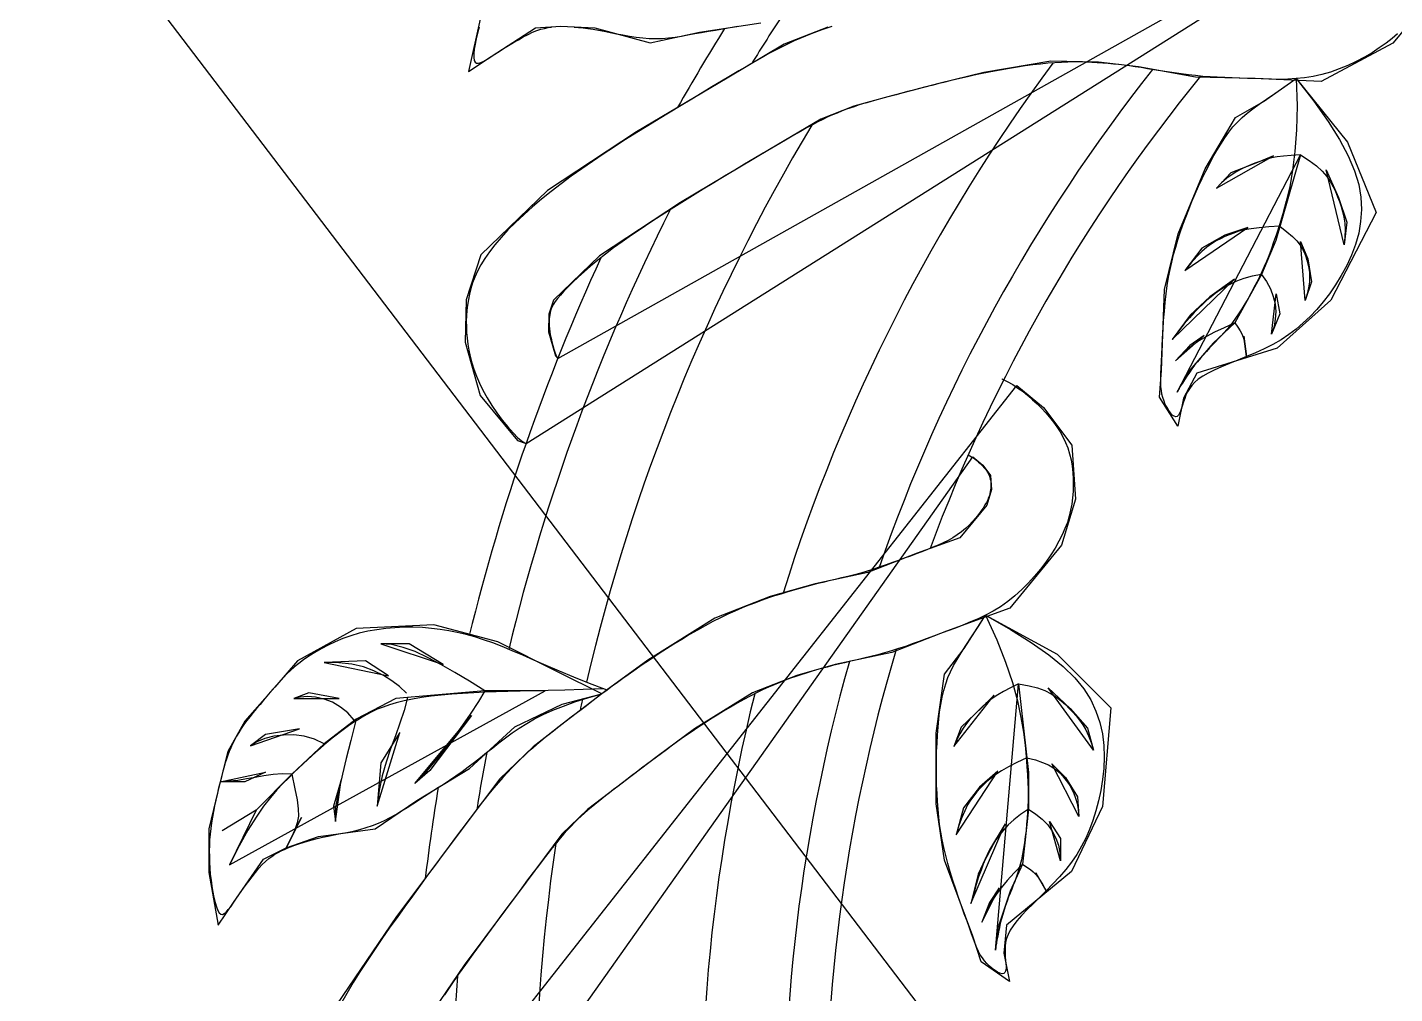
# Model space of a CAD drawing. Header units: metres. Extents: x -2293 to -1333, y 0 to 2180.
# Drawn here: x -1942.4 to -1870, y 1683.7 to 1734.9 of the extents above; entities that cross this region are included whole.
import ezdxf

# ---------------------------------------------------------------- set-up
doc = ezdxf.new("R2010")
doc.units = ezdxf.units.M
doc.layers.add('3', color=3, linetype='Continuous')

msp = doc.modelspace()

# ---------------------------------------------------------------- linework, layer by layer
at = {"layer": '3'}
msp.add_line((-2212.86, 2100), (-1412.86, 1050), dxfattribs=at)
for points in [[(-1869.89, 1734.51), (-1870.18, 1734.26), (-1870.5, 1734.01), (-1870.86, 1733.76), (-1871.24, 1733.51), (-1871.65, 1733.27), (-1872.08, 1733.05), (-1872.52, 1732.84), (-1872.98, 1732.65), (-1873.44, 1732.48), (-1873.9, 1732.35), (-1874.36, 1732.25), (-1874.81, 1732.18), (-1875.26, 1732.14), (-1875.7, 1732.11), (-1876.14, 1732.1), (-1876.57, 1732.11), (-1877, 1732.12), (-1877.42, 1732.14), (-1877.83, 1732.15), (-1878.24, 1732.16), (-1878.64, 1732.18), (-1879.03, 1732.19), (-1879.43, 1732.21), (-1879.81, 1732.23), (-1880.2, 1732.26), (-1880.58, 1732.3), (-1880.96, 1732.34), (-1881.34, 1732.39), (-1881.71, 1732.44), (-1882.08, 1732.5), (-1882.44, 1732.55), (-1882.79, 1732.61), (-1883.13, 1732.66), (-1883.45, 1732.72), (-1883.77, 1732.76), (-1884.07, 1732.81), (-1884.36, 1732.85), (-1884.64, 1732.88), (-1884.93, 1732.91), (-1885.21, 1732.94), (-1885.49, 1732.96), (-1885.78, 1732.98), (-1886.07, 1733), (-1886.37, 1733.01), (-1886.68, 1733.02), (-1887, 1733.02), (-1887.33, 1733.01), (-1887.67, 1733), (-1888.03, 1732.98), (-1888.4, 1732.95), (-1888.79, 1732.91), (-1889.19, 1732.86), (-1889.6, 1732.81), (-1890.01, 1732.75), (-1890.42, 1732.68), (-1890.82, 1732.61), (-1891.21, 1732.54), (-1891.59, 1732.47), (-1891.96, 1732.39), (-1892.3, 1732.32), (-1892.64, 1732.24), (-1892.96, 1732.17), (-1893.28, 1732.09), (-1893.59, 1732.02), (-1893.91, 1731.94), (-1894.22, 1731.86), (-1894.54, 1731.78), (-1894.86, 1731.7), (-1895.18, 1731.61), (-1895.5, 1731.53), (-1895.82, 1731.45), (-1896.12, 1731.37), (-1896.42, 1731.29), (-1896.71, 1731.21), (-1896.98, 1731.14), (-1897.25, 1731.07), (-1897.5, 1731), (-1897.74, 1730.93), (-1897.97, 1730.86), (-1898.2, 1730.8), (-1898.43, 1730.73), (-1898.65, 1730.65), (-1898.87, 1730.58), (-1899.1, 1730.5), (-1899.32, 1730.41), (-1899.55, 1730.32), (-1899.79, 1730.22), (-1900.04, 1730.11), (-1900.3, 1729.98), (-1900.57, 1729.85), (-1900.85, 1729.7), (-1901.16, 1729.53), (-1901.48, 1729.35), (-1901.83, 1729.15), (-1902.19, 1728.94), (-1902.58, 1728.71), (-1903, 1728.46), (-1903.45, 1728.19), (-1903.93, 1727.91), (-1904.44, 1727.61), (-1904.96, 1727.29), (-1905.51, 1726.97), (-1906.06, 1726.63), (-1906.63, 1726.29), (-1907.19, 1725.94), (-1907.76, 1725.59), (-1908.32, 1725.24), (-1908.86, 1724.89), (-1909.4, 1724.54), (-1909.92, 1724.19), (-1910.43, 1723.85), (-1910.91, 1723.51), (-1911.37, 1723.18), (-1911.8, 1722.85), (-1912.21, 1722.53), (-1912.59, 1722.22), (-1912.93, 1721.92), (-1913.25, 1721.63), (-1913.53, 1721.37), (-1913.78, 1721.12), (-1914, 1720.89), (-1914.19, 1720.68), (-1914.34, 1720.5), (-1914.46, 1720.34), (-1914.55, 1720.2), (-1914.62, 1720.08), (-1914.67, 1719.96), (-1914.71, 1719.85), (-1914.73, 1719.75), (-1914.75, 1719.65), (-1914.77, 1719.54), (-1914.78, 1719.43), (-1914.78, 1719.31), (-1914.78, 1719.19), (-1914.78, 1719.06), (-1914.77, 1718.91), (-1914.74, 1718.75), (-1914.72, 1718.58), (-1914.68, 1718.4), (-1914.64, 1718.21), (-1914.59, 1718.02), (-1914.53, 1717.83), (-1914.48, 1717.66), (-1914.43, 1717.52), (-1914.38, 1717.4), (-1914.33, 1717.33), (-1869.08, 1742.73)], [(-1899.82, 1734.9), (-1900.09, 1734.81), (-1900.36, 1734.72), (-1900.64, 1734.62), (-1900.92, 1734.51), (-1901.21, 1734.39), (-1901.51, 1734.27), (-1901.82, 1734.13), (-1902.14, 1733.98), (-1902.46, 1733.82), (-1902.8, 1733.65), (-1903.15, 1733.46), (-1903.52, 1733.25), (-1903.91, 1733.03), (-1904.31, 1732.8), (-1904.74, 1732.55), (-1905.19, 1732.28), (-1905.66, 1732), (-1906.17, 1731.7), (-1906.69, 1731.39), (-1907.24, 1731.06), (-1907.8, 1730.72), (-1908.38, 1730.37), (-1908.96, 1730.01), (-1909.56, 1729.65), (-1910.15, 1729.28), (-1910.74, 1728.91), (-1911.33, 1728.53), (-1911.92, 1728.15), (-1912.49, 1727.76), (-1913.06, 1727.37), (-1913.61, 1726.97), (-1914.15, 1726.57), (-1914.68, 1726.17), (-1915.18, 1725.76), (-1915.67, 1725.35), (-1916.13, 1724.94), (-1916.56, 1724.53), (-1916.96, 1724.13), (-1917.32, 1723.73), (-1917.65, 1723.35), (-1917.94, 1722.98), (-1918.19, 1722.62), (-1918.4, 1722.28), (-1918.57, 1721.96), (-1918.71, 1721.64), (-1918.83, 1721.33), (-1918.92, 1721.03), (-1918.99, 1720.74), (-1919.05, 1720.45), (-1919.1, 1720.16), (-1919.13, 1719.88), (-1919.16, 1719.59), (-1919.17, 1719.3), (-1919.16, 1719.01), (-1919.15, 1718.71), (-1919.12, 1718.4), (-1919.08, 1718.09), (-1919.03, 1717.77), (-1918.96, 1717.44), (-1918.87, 1717.11), (-1918.76, 1716.76), (-1918.63, 1716.4), (-1918.47, 1716.03), (-1918.29, 1715.65), (-1918.07, 1715.25), (-1917.82, 1714.85), (-1917.55, 1714.45), (-1917.26, 1714.06), (-1916.97, 1713.71), (-1916.69, 1713.39), (-1916.43, 1713.13), (-1916.2, 1712.94), (-1916, 1712.83), (-1872.68, 1740.13)], [(-1868.51, 1735.98), (-1870.14, 1734.02), (-1873.94, 1731.98), (-1877.5, 1732.15), (-1880.59, 1732.22), (-1883.6, 1732.77), (-1885.71, 1733.01), (-1888.23, 1733.06), (-1891.79, 1732.46), (-1894.17, 1731.88), (-1896.86, 1731.18), (-1898.66, 1730.68), (-1900.41, 1730), (-1903.12, 1728.39), (-1907.83, 1725.59), (-1912.11, 1722.77), (-1914.55, 1720.41), (-1914.79, 1719.68), (-1914.81, 1718.75), (-1914.45, 1717.47), (-1914.33, 1717.33)], [(-1900.04, 1734.87), (-1902.34, 1733.97), (-1905.37, 1732.17), (-1910.16, 1729.32), (-1914.87, 1726.22), (-1918.4, 1722.81), (-1919.17, 1720.43), (-1919.23, 1718.19), (-1918.43, 1715.38), (-1916.46, 1713), (-1916, 1712.83)], [(-1918.44, 1735.28), (-1919.05, 1732.51), (-1917.85, 1733.31), (-1915.5, 1734.82), (-1914.16, 1734.92), (-1912.36, 1734.82), (-1909.43, 1734.04), (-1906.83, 1734.59), (-1903.59, 1735.09)], [(-1918.49, 1734.87), (-1918.57, 1734.55), (-1918.64, 1734.25), (-1918.7, 1733.96), (-1918.75, 1733.69), (-1918.77, 1733.45), (-1918.77, 1733.25), (-1918.75, 1733.1), (-1918.7, 1733.01), (-1918.62, 1732.96), (-1918.52, 1732.96), (-1918.39, 1733), (-1918.24, 1733.07), (-1918.07, 1733.17), (-1917.87, 1733.29), (-1917.66, 1733.43), (-1917.43, 1733.58), (-1917.19, 1733.73), (-1916.93, 1733.89), (-1916.67, 1734.05), (-1916.41, 1734.2), (-1916.15, 1734.35), (-1915.9, 1734.47), (-1915.67, 1734.59), (-1915.44, 1734.68), (-1915.23, 1734.75), (-1915.03, 1734.8), (-1914.84, 1734.84), (-1914.65, 1734.86)], [(-1913.45, 1734.87), (-1913.23, 1734.85), (-1912.98, 1734.83), (-1912.73, 1734.8), (-1912.46, 1734.76), (-1912.17, 1734.71), (-1911.87, 1734.65), (-1911.55, 1734.58), (-1911.22, 1734.51), (-1910.88, 1734.45), (-1910.53, 1734.38), (-1910.18, 1734.33), (-1909.83, 1734.29), (-1909.49, 1734.26), (-1909.14, 1734.26), (-1908.8, 1734.27), (-1908.46, 1734.3), (-1908.12, 1734.34), (-1907.78, 1734.39), (-1907.44, 1734.45), (-1907.08, 1734.52), (-1906.72, 1734.58), (-1906.35, 1734.65), (-1905.98, 1734.71), (-1905.59, 1734.78), (-1905.2, 1734.85), (-1904.81, 1734.92)], [(-1875.26, 1732.14), (-1875.26, 1732.14), (-1874.33, 1730.94), (-1873.57, 1729.87), (-1872.97, 1728.91), (-1872.51, 1728.05), (-1872.17, 1727.26), (-1871.95, 1726.54), (-1871.83, 1725.86), (-1871.8, 1725.21), (-1871.85, 1724.58), (-1871.95, 1723.97), (-1872.12, 1723.37), (-1872.33, 1722.8), (-1872.58, 1722.25), (-1872.87, 1721.73), (-1873.18, 1721.23), (-1873.5, 1720.76), (-1873.83, 1720.33), (-1874.17, 1719.93), (-1874.52, 1719.55), (-1874.88, 1719.21), (-1875.26, 1718.89), (-1875.65, 1718.6), (-1876.06, 1718.32), (-1876.5, 1718.07), (-1876.95, 1717.84), (-1877.41, 1717.63), (-1877.88, 1717.43), (-1878.34, 1717.24), (-1878.79, 1717.06), (-1879.2, 1716.89), (-1879.59, 1716.72), (-1879.92, 1716.56), (-1880.2, 1716.4), (-1880.44, 1716.23), (-1880.63, 1716.06), (-1880.78, 1715.9), (-1880.91, 1715.73), (-1881.01, 1715.56), (-1881.09, 1715.39), (-1881.15, 1715.21), (-1881.21, 1715.04), (-1881.27, 1714.86), (-1881.32, 1714.7), (-1881.37, 1714.55), (-1881.43, 1714.43), (-1881.49, 1714.33), (-1881.56, 1714.27), (-1881.63, 1714.25), (-1881.71, 1714.28), (-1881.81, 1714.34), (-1881.9, 1714.45), (-1882, 1714.58), (-1882.09, 1714.73), (-1882.18, 1714.9), (-1882.25, 1715.08), (-1882.31, 1715.26), (-1882.36, 1715.45), (-1882.39, 1715.64), (-1882.41, 1715.83), (-1882.42, 1716.05), (-1882.42, 1716.28), (-1882.41, 1716.54), (-1882.4, 1716.84), (-1882.38, 1717.18), (-1882.37, 1717.55), (-1882.35, 1717.97), (-1882.33, 1718.41), (-1882.3, 1718.87), (-1882.27, 1719.35), (-1882.23, 1719.83), (-1882.19, 1720.3), (-1882.14, 1720.76), (-1882.08, 1721.2), (-1882.01, 1721.63), (-1881.93, 1722.04), (-1881.84, 1722.43), (-1881.74, 1722.83), (-1881.63, 1723.22), (-1881.51, 1723.61), (-1881.39, 1724), (-1881.25, 1724.4), (-1881.1, 1724.81), (-1880.94, 1725.22), (-1880.77, 1725.64), (-1880.6, 1726.05), (-1880.42, 1726.45), (-1880.23, 1726.85), (-1880.04, 1727.24), (-1879.85, 1727.62), (-1879.66, 1727.99), (-1879.46, 1728.34), (-1879.25, 1728.68), (-1879.04, 1729), (-1878.82, 1729.3), (-1878.6, 1729.58), (-1878.36, 1729.84), (-1878.12, 1730.08), (-1877.85, 1730.31), (-1877.55, 1730.54), (-1877.22, 1730.79), (-1876.83, 1731.05), (-1876.38, 1731.36), (-1875.86, 1731.72), (-1875.26, 1732.14), (-1872.55, 1728.77), (-1871.02, 1725.06), (-1873.43, 1720.41), (-1876.26, 1717.87), (-1880.51, 1716.56), (-1881.22, 1715.24), (-1881.52, 1713.75), (-1882.49, 1715.28), (-1882.39, 1716.7), (-1882.23, 1720.99), (-1881.5, 1723.92), (-1880.07, 1727.36), (-1878.46, 1730.09), (-1876.98, 1730.93), (-1875.26, 1732.14)], [(-1875.26, 1732.14), (-1875.26, 1732.14), (-1875.21, 1730.7), (-1875.24, 1729.43), (-1875.32, 1728.29), (-1875.45, 1727.29), (-1875.6, 1726.42), (-1875.78, 1725.65), (-1875.96, 1724.99), (-1876.14, 1724.41), (-1876.3, 1723.91), (-1876.45, 1723.48), (-1876.58, 1723.1), (-1876.7, 1722.77), (-1876.82, 1722.47), (-1876.95, 1722.19), (-1877.07, 1721.92), (-1877.2, 1721.65), (-1877.34, 1721.37), (-1877.49, 1721.09), (-1877.64, 1720.8), (-1877.8, 1720.51), (-1877.97, 1720.23), (-1878.13, 1719.95), (-1878.3, 1719.7), (-1878.46, 1719.46), (-1878.62, 1719.24), (-1878.77, 1719.04), (-1878.93, 1718.86), (-1879.08, 1718.69), (-1879.23, 1718.53), (-1879.38, 1718.37), (-1879.53, 1718.22), (-1879.68, 1718.06), (-1879.84, 1717.89), (-1880, 1717.71), (-1880.16, 1717.53), (-1880.32, 1717.35), (-1880.47, 1717.16), (-1880.63, 1716.97), (-1880.77, 1716.78), (-1880.91, 1716.59), (-1881.05, 1716.39), (-1881.17, 1716.21), (-1881.28, 1716.03), (-1881.38, 1715.88), (-1881.45, 1715.75), (-1881.51, 1715.64), (-1881.55, 1715.58), (-1881.56, 1715.55), (-1875.03, 1728.1), (-1876.34, 1723.58), (-1877.09, 1721.78), (-1878.51, 1719.21), (-1879.65, 1718.14), (-1881, 1716.58), (-1881.56, 1715.55), (-1881.56, 1715.55)], [(-1875.03, 1728.1), (-1875.03, 1728.1), (-1875.52, 1728.07), (-1875.93, 1728.04), (-1876.27, 1728), (-1876.56, 1727.94), (-1876.81, 1727.88), (-1877.03, 1727.81), (-1877.24, 1727.74), (-1877.45, 1727.66), (-1877.66, 1727.57), (-1877.9, 1727.47), (-1878.14, 1727.36), (-1878.39, 1727.23), (-1878.65, 1727.06), (-1878.92, 1726.87), (-1879.2, 1726.63), (-1879.48, 1726.35), (-1876.46, 1728.05), (-1877.3, 1727.7), (-1878.72, 1727.16), (-1879.48, 1726.35)], [(-1875.03, 1728.1), (-1875.03, 1728.1), (-1874.57, 1727.81), (-1874.19, 1727.52), (-1873.88, 1727.24), (-1873.64, 1726.96), (-1873.45, 1726.69), (-1873.3, 1726.42), (-1873.17, 1726.16), (-1873.07, 1725.89), (-1872.97, 1725.63), (-1872.88, 1725.37), (-1872.8, 1725.1), (-1872.73, 1724.81), (-1872.69, 1724.5), (-1872.67, 1724.15), (-1872.68, 1723.77), (-1872.72, 1723.34), (-1873.67, 1727.32), (-1873.01, 1725.85), (-1872.57, 1724.55), (-1872.72, 1723.34)], [(-1876.13, 1724.33), (-1876.13, 1724.33), (-1876.71, 1724.3), (-1877.21, 1724.25), (-1877.63, 1724.2), (-1877.99, 1724.13), (-1878.29, 1724.06), (-1878.56, 1723.97), (-1878.8, 1723.88), (-1879.03, 1723.78), (-1879.26, 1723.67), (-1879.49, 1723.55), (-1879.73, 1723.4), (-1879.98, 1723.22), (-1880.24, 1723), (-1880.52, 1722.72), (-1880.82, 1722.39), (-1881.15, 1721.99), (-1877.82, 1724.26), (-1879.04, 1723.85), (-1880.24, 1723.16), (-1881.15, 1721.99)], [(-1876.13, 1724.33), (-1876.13, 1724.33), (-1875.75, 1724.04), (-1875.46, 1723.79), (-1875.23, 1723.55), (-1875.05, 1723.33), (-1874.92, 1723.12), (-1874.82, 1722.92), (-1874.75, 1722.72), (-1874.69, 1722.53), (-1874.64, 1722.32), (-1874.59, 1722.11), (-1874.56, 1721.88), (-1874.55, 1721.63), (-1874.56, 1721.37), (-1874.6, 1721.07), (-1874.67, 1720.76), (-1874.78, 1720.4), (-1875.03, 1723.53), (-1874.64, 1722.6), (-1874.44, 1721.39), (-1874.78, 1720.4)], [(-1877.09, 1721.78), (-1877.09, 1721.78), (-1877.59, 1721.68), (-1878.03, 1721.56), (-1878.41, 1721.42), (-1878.74, 1721.27), (-1879.04, 1721.11), (-1879.3, 1720.94), (-1879.54, 1720.77), (-1879.76, 1720.59), (-1879.98, 1720.41), (-1880.19, 1720.21), (-1880.42, 1720), (-1880.65, 1719.76), (-1880.9, 1719.49), (-1881.18, 1719.16), (-1881.48, 1718.78), (-1881.82, 1718.33), (-1878.52, 1721.53), (-1879.83, 1720.6), (-1880.86, 1719.62), (-1881.82, 1718.33)], [(-1877.09, 1721.78), (-1877.09, 1721.78), (-1876.83, 1721.4), (-1876.62, 1721.01), (-1876.47, 1720.62), (-1876.37, 1720.22), (-1876.34, 1719.82), (-1876.36, 1719.42), (-1876.43, 1719.02), (-1876.57, 1718.62), (-1876.32, 1720.76), (-1876.13, 1719.7), (-1876.57, 1718.62)], [(-1878.51, 1719.21), (-1878.51, 1719.21), (-1879.07, 1718.96), (-1879.57, 1718.73), (-1880.01, 1718.49), (-1880.4, 1718.26), (-1880.75, 1718.02), (-1881.07, 1717.77), (-1881.36, 1717.5), (-1881.65, 1717.21), (-1880.12, 1718.54), (-1880.89, 1718.02), (-1881.65, 1717.21)], [(-1878.51, 1719.21), (-1878.51, 1719.21), (-1878.34, 1718.98), (-1878.22, 1718.79), (-1878.13, 1718.63), (-1878.06, 1718.46), (-1878.01, 1718.29), (-1877.97, 1718.07), (-1877.93, 1717.79), (-1877.88, 1717.43), (-1878.02, 1718.51), (-1877.88, 1717.43)], [(-1890.83, 1716.25), (-1890.83, 1716.25), (-1890.54, 1716.11), (-1890.25, 1715.95), (-1889.98, 1715.77), (-1889.71, 1715.58), (-1889.45, 1715.37), (-1889.2, 1715.15), (-1888.96, 1714.93), (-1888.73, 1714.7), (-1888.51, 1714.46), (-1888.3, 1714.22), (-1888.1, 1713.97), (-1887.92, 1713.72), (-1887.75, 1713.45), (-1887.6, 1713.18), (-1887.46, 1712.89), (-1887.34, 1712.6), (-1887.25, 1712.29), (-1887.17, 1711.97), (-1887.11, 1711.64), (-1887.07, 1711.3), (-1887.05, 1710.97), (-1887.05, 1710.63), (-1887.06, 1710.29), (-1887.09, 1709.96), (-1887.13, 1709.63), (-1887.19, 1709.31), (-1887.27, 1708.98), (-1887.36, 1708.66), (-1887.49, 1708.33), (-1887.63, 1708), (-1887.81, 1707.66), (-1888.01, 1707.3), (-1888.24, 1706.94), (-1888.5, 1706.56), (-1888.79, 1706.18), (-1889.1, 1705.81), (-1889.43, 1705.45), (-1889.78, 1705.1), (-1890.14, 1704.77), (-1890.52, 1704.47), (-1890.9, 1704.2), (-1891.29, 1703.97), (-1891.69, 1703.75), (-1892.09, 1703.56), (-1892.49, 1703.39), (-1892.89, 1703.22), (-1893.29, 1703.07), (-1893.69, 1702.93), (-1894.07, 1702.78), (-1894.45, 1702.64), (-1894.83, 1702.5), (-1895.2, 1702.36), (-1895.57, 1702.23), (-1895.93, 1702.1), (-1896.3, 1701.98), (-1896.67, 1701.87), (-1897.03, 1701.76), (-1897.4, 1701.66), (-1897.77, 1701.56), (-1898.13, 1701.48), (-1898.48, 1701.39), (-1898.83, 1701.31), (-1899.16, 1701.23), (-1899.48, 1701.15), (-1899.79, 1701.08), (-1900.08, 1701), (-1900.37, 1700.93), (-1900.64, 1700.85), (-1900.92, 1700.77), (-1901.19, 1700.68), (-1901.46, 1700.6), (-1901.73, 1700.51), (-1902.01, 1700.41), (-1902.29, 1700.31), (-1902.58, 1700.19), (-1902.87, 1700.07), (-1903.18, 1699.94), (-1903.49, 1699.8), (-1903.81, 1699.64), (-1904.15, 1699.47), (-1904.49, 1699.29), (-1904.84, 1699.09), (-1905.19, 1698.89), (-1905.55, 1698.67), (-1905.9, 1698.46), (-1906.25, 1698.24), (-1906.58, 1698.02), (-1906.91, 1697.81), (-1907.21, 1697.6), (-1907.51, 1697.4), (-1907.79, 1697.2), (-1908.06, 1697.01), (-1908.32, 1696.82), (-1908.58, 1696.63), (-1908.84, 1696.44), (-1909.1, 1696.24), (-1909.37, 1696.05), (-1909.63, 1695.85), (-1909.9, 1695.65), (-1910.16, 1695.45), (-1910.42, 1695.25), (-1910.67, 1695.06), (-1910.92, 1694.87), (-1911.15, 1694.69), (-1911.38, 1694.52), (-1911.59, 1694.35), (-1911.8, 1694.19), (-1912, 1694.04), (-1912.19, 1693.88), (-1912.37, 1693.73), (-1912.55, 1693.58), (-1912.73, 1693.43), (-1912.91, 1693.28), (-1913.08, 1693.12), (-1913.26, 1692.95), (-1913.44, 1692.78), (-1913.62, 1692.59), (-1913.81, 1692.4), (-1914, 1692.18), (-1914.2, 1691.95), (-1914.4, 1691.7), (-1914.62, 1691.44), (-1914.85, 1691.14), (-1915.09, 1690.83), (-1915.35, 1690.49), (-1915.62, 1690.13), (-1915.92, 1689.74), (-1916.23, 1689.32), (-1916.56, 1688.87), (-1916.91, 1688.4), (-1917.28, 1687.91), (-1917.66, 1687.4), (-1918.04, 1686.88), (-1918.43, 1686.34), (-1918.82, 1685.81), (-1919.21, 1685.27), (-1919.59, 1684.73), (-1919.96, 1684.19), (-1920.32, 1683.67)], [(-1922.12, 1675.12), (-1890.04, 1715.9), (-1888.63, 1714.74), (-1887.13, 1712.74), (-1886.93, 1709.89), (-1887.68, 1707.45), (-1890.41, 1704.12), (-1893.76, 1702.91), (-1896.65, 1701.78), (-1899.64, 1701.14), (-1901.68, 1700.56), (-1904.03, 1699.64), (-1907.09, 1697.73), (-1909.06, 1696.28), (-1911.28, 1694.6), (-1912.75, 1693.46), (-1914.11, 1692.16), (-1916, 1689.63), (-1919.27, 1685.24), (-1922.15, 1681)], [(-1921.95, 1670.33), (-1892.37, 1712.12), (-1891.83, 1711.68), (-1891.43, 1711.14), (-1891.37, 1710.4), (-1891.63, 1709.57), (-1893.05, 1707.85), (-1895.31, 1707.03), (-1897.92, 1706.01), (-1900.71, 1705.41), (-1903.09, 1704.74), (-1906.01, 1703.59), (-1909.56, 1701.37), (-1911.69, 1699.81), (-1913.95, 1698.09), (-1915.63, 1696.79), (-1917.41, 1695.08), (-1919.52, 1692.26), (-1922.86, 1687.8), (-1926.03, 1683.13)], [(-1892.61, 1712.23), (-1892.61, 1712.23), (-1892.52, 1712.18), (-1892.43, 1712.13), (-1892.33, 1712.07), (-1892.24, 1712), (-1892.15, 1711.93), (-1892.06, 1711.85), (-1891.98, 1711.78), (-1891.9, 1711.7), (-1891.83, 1711.63), (-1891.76, 1711.55), (-1891.7, 1711.48), (-1891.65, 1711.41), (-1891.6, 1711.33), (-1891.55, 1711.26), (-1891.52, 1711.18), (-1891.49, 1711.1), (-1891.46, 1711.02), (-1891.44, 1710.94), (-1891.42, 1710.85), (-1891.41, 1710.76), (-1891.41, 1710.67), (-1891.41, 1710.58), (-1891.42, 1710.48), (-1891.43, 1710.38), (-1891.44, 1710.29), (-1891.46, 1710.18), (-1891.49, 1710.08), (-1891.53, 1709.97), (-1891.58, 1709.85), (-1891.65, 1709.72), (-1891.73, 1709.58), (-1891.82, 1709.42), (-1891.94, 1709.26), (-1892.07, 1709.08), (-1892.21, 1708.9), (-1892.38, 1708.71), (-1892.56, 1708.52), (-1892.75, 1708.34), (-1892.96, 1708.16), (-1893.19, 1708), (-1893.42, 1707.85), (-1893.67, 1707.71), (-1893.93, 1707.58), (-1894.2, 1707.45), (-1894.48, 1707.34), (-1894.77, 1707.22), (-1895.06, 1707.11), (-1895.37, 1707), (-1895.67, 1706.88), (-1895.99, 1706.76), (-1896.3, 1706.65), (-1896.62, 1706.53), (-1896.95, 1706.41), (-1897.28, 1706.3), (-1897.61, 1706.19), (-1897.95, 1706.08), (-1898.29, 1705.98), (-1898.63, 1705.89), (-1898.97, 1705.8), (-1899.31, 1705.72), (-1899.65, 1705.64), (-1899.98, 1705.56), (-1900.31, 1705.48), (-1900.64, 1705.4), (-1900.96, 1705.32), (-1901.27, 1705.24), (-1901.59, 1705.15), (-1901.9, 1705.06), (-1902.21, 1704.97), (-1902.53, 1704.87), (-1902.85, 1704.77), (-1903.18, 1704.66), (-1903.51, 1704.54), (-1903.86, 1704.41), (-1904.21, 1704.28), (-1904.57, 1704.13), (-1904.95, 1703.97), (-1905.33, 1703.8), (-1905.72, 1703.61), (-1906.12, 1703.41), (-1906.53, 1703.19), (-1906.94, 1702.96), (-1907.36, 1702.72), (-1907.77, 1702.47), (-1908.18, 1702.22), (-1908.57, 1701.97), (-1908.96, 1701.72), (-1909.32, 1701.48), (-1909.67, 1701.25), (-1909.99, 1701.03), (-1910.3, 1700.81), (-1910.6, 1700.6), (-1910.88, 1700.4), (-1911.16, 1700.19), (-1911.44, 1699.99), (-1911.71, 1699.78), (-1911.99, 1699.58), (-1912.27, 1699.37), (-1912.54, 1699.16), (-1912.81, 1698.96), (-1913.08, 1698.75), (-1913.35, 1698.55), (-1913.61, 1698.35), (-1913.86, 1698.16), (-1914.1, 1697.98), (-1914.33, 1697.8), (-1914.56, 1697.62), (-1914.78, 1697.44), (-1915, 1697.27), (-1915.22, 1697.09), (-1915.43, 1696.91), (-1915.65, 1696.72), (-1915.87, 1696.53), (-1916.09, 1696.33), (-1916.31, 1696.12), (-1916.53, 1695.91), (-1916.76, 1695.68), (-1916.99, 1695.43), (-1917.23, 1695.17), (-1917.47, 1694.9), (-1917.71, 1694.61), (-1917.97, 1694.3), (-1918.23, 1693.97), (-1918.5, 1693.62), (-1918.78, 1693.24), (-1919.08, 1692.85), (-1919.4, 1692.43), (-1919.73, 1691.99), (-1920.08, 1691.52), (-1920.44, 1691.03), (-1920.82, 1690.52), (-1921.21, 1689.99), (-1921.61, 1689.45), (-1922.02, 1688.89), (-1922.42, 1688.33), (-1922.83, 1687.76), (-1923.24, 1687.19), (-1923.64, 1686.62), (-1924.03, 1686.04), (-1924.41, 1685.46), (-1924.79, 1684.88), (-1925.15, 1684.31), (-1925.49, 1683.73), (-1925.82, 1683.15)], [(-1891.69, 1703.75), (-1891.69, 1703.75), (-1890.38, 1703), (-1889.27, 1702.31), (-1888.34, 1701.65), (-1887.58, 1701.03), (-1886.97, 1700.43), (-1886.49, 1699.85), (-1886.12, 1699.27), (-1885.85, 1698.68), (-1885.65, 1698.08), (-1885.51, 1697.47), (-1885.43, 1696.86), (-1885.41, 1696.25), (-1885.43, 1695.64), (-1885.5, 1695.05), (-1885.59, 1694.47), (-1885.71, 1693.92), (-1885.85, 1693.39), (-1886.01, 1692.89), (-1886.19, 1692.41), (-1886.39, 1691.95), (-1886.62, 1691.52), (-1886.87, 1691.09), (-1887.15, 1690.68), (-1887.45, 1690.29), (-1887.78, 1689.9), (-1888.13, 1689.53), (-1888.48, 1689.16), (-1888.84, 1688.81), (-1889.18, 1688.48), (-1889.5, 1688.16), (-1889.79, 1687.86), (-1890.04, 1687.58), (-1890.23, 1687.32), (-1890.39, 1687.08), (-1890.5, 1686.85), (-1890.58, 1686.64), (-1890.63, 1686.43), (-1890.65, 1686.24), (-1890.66, 1686.05), (-1890.66, 1685.86), (-1890.65, 1685.68), (-1890.63, 1685.5), (-1890.62, 1685.32), (-1890.61, 1685.17), (-1890.61, 1685.03), (-1890.63, 1684.92), (-1890.67, 1684.84), (-1890.73, 1684.79), (-1890.82, 1684.78), (-1890.93, 1684.81), (-1891.06, 1684.87), (-1891.19, 1684.95), (-1891.34, 1685.06), (-1891.48, 1685.18), (-1891.62, 1685.32), (-1891.75, 1685.46), (-1891.86, 1685.62), (-1891.97, 1685.78), (-1892.06, 1685.95), (-1892.15, 1686.15), (-1892.24, 1686.37), (-1892.33, 1686.61), (-1892.43, 1686.89), (-1892.55, 1687.2), (-1892.67, 1687.56), (-1892.82, 1687.95), (-1892.96, 1688.37), (-1893.12, 1688.81), (-1893.27, 1689.26), (-1893.42, 1689.71), (-1893.56, 1690.17), (-1893.69, 1690.61), (-1893.8, 1691.04), (-1893.9, 1691.46), (-1893.99, 1691.87), (-1894.06, 1692.27), (-1894.12, 1692.67), (-1894.17, 1693.07), (-1894.2, 1693.48), (-1894.24, 1693.89), (-1894.26, 1694.32), (-1894.28, 1694.75), (-1894.29, 1695.19), (-1894.29, 1695.64), (-1894.29, 1696.08), (-1894.28, 1696.53), (-1894.26, 1696.97), (-1894.24, 1697.4), (-1894.2, 1697.82), (-1894.16, 1698.24), (-1894.12, 1698.64), (-1894.05, 1699.03), (-1893.98, 1699.41), (-1893.9, 1699.77), (-1893.79, 1700.12), (-1893.68, 1700.45), (-1893.54, 1700.76), (-1893.38, 1701.08), (-1893.2, 1701.4), (-1892.98, 1701.76), (-1892.73, 1702.15), (-1892.43, 1702.61), (-1892.09, 1703.14), (-1891.69, 1703.75), (-1887.9, 1701.68), (-1885.06, 1698.84), (-1885.51, 1693.62), (-1887.15, 1690.19), (-1890.58, 1687.35), (-1890.73, 1685.86), (-1890.43, 1684.37), (-1891.92, 1685.41), (-1892.37, 1686.76), (-1893.86, 1690.79), (-1894.31, 1693.77), (-1894.31, 1697.5), (-1893.86, 1700.63), (-1892.82, 1701.98), (-1891.69, 1703.75)], [(-1891.69, 1703.75), (-1891.69, 1703.75), (-1891.1, 1702.45), (-1890.63, 1701.26), (-1890.27, 1700.18), (-1890.01, 1699.21), (-1889.82, 1698.34), (-1889.69, 1697.56), (-1889.6, 1696.88), (-1889.55, 1696.28), (-1889.5, 1695.75), (-1889.47, 1695.3), (-1889.45, 1694.9), (-1889.44, 1694.54), (-1889.44, 1694.22), (-1889.44, 1693.92), (-1889.45, 1693.62), (-1889.47, 1693.32), (-1889.49, 1693.01), (-1889.52, 1692.69), (-1889.55, 1692.36), (-1889.59, 1692.04), (-1889.63, 1691.71), (-1889.68, 1691.4), (-1889.74, 1691.1), (-1889.79, 1690.81), (-1889.86, 1690.55), (-1889.93, 1690.31), (-1890, 1690.09), (-1890.07, 1689.87), (-1890.15, 1689.66), (-1890.23, 1689.46), (-1890.31, 1689.26), (-1890.39, 1689.05), (-1890.47, 1688.84), (-1890.55, 1688.61), (-1890.63, 1688.39), (-1890.7, 1688.16), (-1890.78, 1687.92), (-1890.84, 1687.69), (-1890.91, 1687.45), (-1890.96, 1687.22), (-1891.01, 1686.99), (-1891.05, 1686.77), (-1891.09, 1686.57), (-1891.12, 1686.39), (-1891.14, 1686.24), (-1891.16, 1686.12), (-1891.16, 1686.05), (-1891.17, 1686.02), (-1889.94, 1700.11), (-1889.42, 1695.43), (-1889.42, 1693.49), (-1889.74, 1690.57), (-1890.39, 1689.14), (-1891.04, 1687.19), (-1891.17, 1686.02), (-1891.17, 1686.02)], [(-1911.71, 1699.78), (-1911.71, 1699.78), (-1912.64, 1700.13), (-1913.48, 1700.47), (-1914.24, 1700.79), (-1914.94, 1701.09), (-1915.59, 1701.37), (-1916.18, 1701.63), (-1916.74, 1701.87), (-1917.26, 1702.09), (-1917.76, 1702.28), (-1918.25, 1702.45), (-1918.72, 1702.6), (-1919.18, 1702.73), (-1919.64, 1702.84), (-1920.09, 1702.93), (-1920.55, 1703), (-1921.01, 1703.05), (-1921.48, 1703.09), (-1921.97, 1703.11), (-1922.45, 1703.11), (-1922.94, 1703.08), (-1923.42, 1703.04), (-1923.9, 1702.98), (-1924.37, 1702.9), (-1924.83, 1702.79), (-1925.27, 1702.66), (-1925.69, 1702.51), (-1926.1, 1702.34), (-1926.48, 1702.16), (-1926.84, 1701.97), (-1927.18, 1701.78), (-1927.49, 1701.58), (-1927.78, 1701.39), (-1928.03, 1701.2), (-1928.26, 1701.01), (-1928.47, 1700.82), (-1928.66, 1700.64), (-1928.84, 1700.45), (-1929.01, 1700.26), (-1929.19, 1700.07), (-1929.36, 1699.87), (-1929.54, 1699.67), (-1929.72, 1699.46), (-1929.9, 1699.25), (-1930.08, 1699.03), (-1930.27, 1698.82), (-1930.44, 1698.6), (-1930.61, 1698.38), (-1930.77, 1698.17), (-1930.93, 1697.96), (-1931.07, 1697.75), (-1931.2, 1697.55), (-1931.32, 1697.34), (-1931.43, 1697.14), (-1931.53, 1696.94), (-1931.62, 1696.74), (-1931.71, 1696.54), (-1931.78, 1696.34), (-1931.86, 1696.13), (-1931.92, 1695.93), (-1931.98, 1695.72), (-1932.04, 1695.5), (-1932.1, 1695.27), (-1932.16, 1695.04), (-1932.22, 1694.79), (-1932.29, 1694.52), (-1932.35, 1694.25), (-1932.42, 1693.96), (-1932.48, 1693.67), (-1932.54, 1693.37), (-1932.6, 1693.07), (-1932.65, 1692.77), (-1932.69, 1692.47), (-1932.72, 1692.17), (-1932.75, 1691.87), (-1932.76, 1691.58), (-1932.77, 1691.28), (-1932.76, 1690.98), (-1932.75, 1690.68), (-1932.73, 1690.37), (-1932.71, 1690.05), (-1932.67, 1689.73), (-1932.63, 1689.41), (-1932.58, 1689.1), (-1932.52, 1688.81), (-1932.46, 1688.54), (-1932.39, 1688.32), (-1932.32, 1688.13), (-1932.24, 1688), (-1932.16, 1687.93), (-1932.07, 1687.92), (-1931.97, 1687.96), (-1931.87, 1688.04), (-1931.76, 1688.17), (-1931.63, 1688.32), (-1931.5, 1688.51), (-1931.36, 1688.72), (-1931.2, 1688.95), (-1931.04, 1689.18), (-1930.86, 1689.43), (-1930.68, 1689.67), (-1930.5, 1689.91), (-1930.32, 1690.14), (-1930.14, 1690.36), (-1929.96, 1690.55), (-1929.79, 1690.72), (-1929.62, 1690.87), (-1929.45, 1690.99), (-1929.29, 1691.1), (-1929.12, 1691.2), (-1928.96, 1691.28), (-1928.79, 1691.36), (-1928.61, 1691.44), (-1928.42, 1691.51), (-1928.23, 1691.59), (-1928.02, 1691.66), (-1927.8, 1691.73), (-1927.57, 1691.8), (-1927.32, 1691.87), (-1927.06, 1691.94), (-1926.78, 1692), (-1926.47, 1692.06), (-1926.15, 1692.13), (-1925.82, 1692.19), (-1925.48, 1692.26), (-1925.14, 1692.33), (-1924.8, 1692.41), (-1924.46, 1692.51), (-1924.13, 1692.62), (-1923.81, 1692.75), (-1923.5, 1692.89), (-1923.2, 1693.05), (-1922.9, 1693.21), (-1922.6, 1693.39), (-1922.3, 1693.58), (-1922, 1693.77), (-1921.69, 1693.97), (-1921.38, 1694.17), (-1921.05, 1694.38), (-1920.72, 1694.59), (-1920.39, 1694.8), (-1920.06, 1695.02), (-1919.72, 1695.25), (-1919.39, 1695.48), (-1919.06, 1695.72), (-1918.74, 1695.97), (-1918.42, 1696.22), (-1918.1, 1696.48), (-1917.77, 1696.74), (-1917.44, 1697), (-1917.1, 1697.26), (-1916.74, 1697.52), (-1916.37, 1697.77), (-1915.97, 1698.02), (-1915.55, 1698.26), (-1915.09, 1698.49), (-1914.59, 1698.72), (-1914.03, 1698.94), (-1913.42, 1699.16), (-1912.74, 1699.37), (-1911.99, 1699.58), (-1914.3, 1700.74), (-1917.49, 1702.34), (-1920.89, 1703.24), (-1924.99, 1703.04), (-1928.09, 1701.34), (-1929.29, 1699.94), (-1930.89, 1698.14), (-1931.79, 1696.54), (-1932.19, 1694.94), (-1932.79, 1692.44), (-1932.79, 1690.14), (-1932.29, 1687.34), (-1931.49, 1688.54), (-1929.89, 1690.84), (-1928.69, 1691.44), (-1926.99, 1692.04), (-1923.99, 1692.44), (-1921.79, 1693.94), (-1918.99, 1695.64), (-1916.6, 1697.84), (-1914.1, 1699.04), (-1911.99, 1699.58)], [(-1918.19, 1699.74), (-1918.19, 1699.74), (-1919, 1700.25), (-1919.77, 1700.72), (-1920.51, 1701.14), (-1921.21, 1701.51), (-1921.87, 1701.82), (-1922.51, 1702.04), (-1923.12, 1702.19), (-1923.69, 1702.24), (-1920.39, 1701.14), (-1922.19, 1702.24), (-1923.69, 1702.24)], [(-1922.33, 1699.63), (-1922.33, 1699.63), (-1922.7, 1699.97), (-1923.11, 1700.28), (-1923.55, 1700.56), (-1924.05, 1700.81), (-1924.6, 1701.01), (-1925.22, 1701.16), (-1925.91, 1701.23), (-1926.69, 1701.24), (-1923.29, 1700.54), (-1924.49, 1701.34), (-1926.69, 1701.24)], [(-1889.94, 1700.11), (-1889.94, 1700.11), (-1890.38, 1699.9), (-1890.74, 1699.71), (-1891.04, 1699.54), (-1891.29, 1699.38), (-1891.49, 1699.23), (-1891.67, 1699.08), (-1891.83, 1698.93), (-1892, 1698.78), (-1892.16, 1698.61), (-1892.34, 1698.43), (-1892.52, 1698.24), (-1892.7, 1698.02), (-1892.88, 1697.77), (-1893.06, 1697.48), (-1893.22, 1697.16), (-1893.37, 1696.8), (-1891.23, 1699.52), (-1891.88, 1698.87), (-1892.98, 1697.83), (-1893.37, 1696.8)], [(-1889.94, 1700.11), (-1889.94, 1700.11), (-1889.39, 1700.02), (-1888.94, 1699.9), (-1888.55, 1699.76), (-1888.22, 1699.59), (-1887.93, 1699.41), (-1887.69, 1699.22), (-1887.47, 1699.03), (-1887.27, 1698.82), (-1887.08, 1698.62), (-1886.9, 1698.42), (-1886.72, 1698.19), (-1886.55, 1697.95), (-1886.39, 1697.68), (-1886.24, 1697.37), (-1886.1, 1697.01), (-1885.98, 1696.6), (-1888.38, 1699.91), (-1887.21, 1698.81), (-1886.3, 1697.77), (-1885.98, 1696.6)], [(-1911.89, 1699.85), (-1911.89, 1699.85), (-1912.99, 1699.81), (-1913.96, 1699.78), (-1914.83, 1699.76), (-1915.6, 1699.74), (-1916.31, 1699.73), (-1916.96, 1699.71), (-1917.58, 1699.69), (-1918.18, 1699.67), (-1918.77, 1699.64), (-1919.36, 1699.61), (-1919.93, 1699.57), (-1920.49, 1699.51), (-1921.02, 1699.46), (-1921.54, 1699.39), (-1922.02, 1699.31), (-1922.46, 1699.22), (-1922.87, 1699.12), (-1923.23, 1699.01), (-1923.57, 1698.89), (-1923.88, 1698.77), (-1924.17, 1698.64), (-1924.43, 1698.5), (-1924.68, 1698.35), (-1924.93, 1698.2), (-1925.16, 1698.05), (-1925.39, 1697.9), (-1925.61, 1697.74), (-1925.83, 1697.58), (-1926.05, 1697.41), (-1926.27, 1697.24), (-1926.48, 1697.07), (-1926.69, 1696.89), (-1926.9, 1696.7), (-1927.12, 1696.51), (-1927.34, 1696.31), (-1927.57, 1696.1), (-1927.8, 1695.88), (-1928.05, 1695.65), (-1928.31, 1695.4), (-1928.58, 1695.13), (-1928.88, 1694.84), (-1929.19, 1694.51), (-1929.53, 1694.11), (-1929.9, 1693.64), (-1930.29, 1693.07), (-1930.72, 1692.37), (-1931.19, 1691.54), (-1931.69, 1690.54), (-1915, 1699.74), (-1918.19, 1699.74), (-1922.89, 1699.34), (-1924.99, 1698.24), (-1926.69, 1696.94), (-1928.39, 1695.34), (-1930.29, 1693.44), (-1931.69, 1690.54)], [(-1925.09, 1698.19), (-1925.09, 1698.19), (-1925.43, 1698.58), (-1925.82, 1698.89), (-1926.25, 1699.14), (-1926.69, 1699.31), (-1927.14, 1699.41), (-1927.57, 1699.45), (-1927.96, 1699.42), (-1928.29, 1699.34), (-1925.89, 1699.34), (-1927.49, 1699.64), (-1928.29, 1699.34)], [(-1922.28, 1699.39), (-1922.28, 1699.39), (-1922.46, 1698.7), (-1922.68, 1698.03), (-1922.92, 1697.36), (-1923.17, 1696.68), (-1923.4, 1695.98), (-1923.61, 1695.25), (-1923.78, 1694.47), (-1923.89, 1693.64), (-1922.69, 1697.54), (-1923.69, 1695.94), (-1923.89, 1693.64)], [(-1918.19, 1699.74), (-1918.19, 1699.74), (-1918.52, 1699.18), (-1918.96, 1698.52), (-1919.46, 1697.8), (-1920.01, 1697.06), (-1920.56, 1696.35), (-1921.08, 1695.72), (-1921.53, 1695.2), (-1921.89, 1694.84), (-1918.89, 1698.44), (-1921.09, 1695.54), (-1921.89, 1694.84)], [(-1924.99, 1698.24), (-1924.99, 1698.24), (-1925.27, 1697.12), (-1925.52, 1696.16), (-1925.72, 1695.33), (-1925.88, 1694.64), (-1926, 1694.05), (-1926.08, 1693.57), (-1926.11, 1693.17), (-1926.09, 1692.84), (-1925.79, 1695.04), (-1926.19, 1693.64), (-1926.09, 1692.84)], [(-1926.69, 1696.94), (-1926.69, 1696.94), (-1927.2, 1697.19), (-1927.74, 1697.34), (-1928.29, 1697.42), (-1928.83, 1697.41), (-1929.35, 1697.34), (-1929.83, 1697.22), (-1930.25, 1697.05), (-1930.59, 1696.84), (-1927.99, 1697.74), (-1929.79, 1697.44), (-1930.59, 1696.84)], [(-1889.5, 1696.21), (-1889.5, 1696.21), (-1890.03, 1695.96), (-1890.47, 1695.73), (-1890.84, 1695.51), (-1891.15, 1695.32), (-1891.4, 1695.13), (-1891.62, 1694.95), (-1891.8, 1694.77), (-1891.98, 1694.59), (-1892.15, 1694.4), (-1892.31, 1694.2), (-1892.48, 1693.97), (-1892.64, 1693.71), (-1892.79, 1693.4), (-1892.95, 1693.04), (-1893.1, 1692.62), (-1893.24, 1692.12), (-1891.04, 1695.5), (-1892.01, 1694.65), (-1892.85, 1693.55), (-1893.24, 1692.12)], [(-1889.5, 1696.21), (-1889.5, 1696.21), (-1889.05, 1696.09), (-1888.68, 1695.96), (-1888.37, 1695.83), (-1888.13, 1695.69), (-1887.93, 1695.55), (-1887.76, 1695.41), (-1887.62, 1695.25), (-1887.49, 1695.09), (-1887.36, 1694.92), (-1887.24, 1694.74), (-1887.12, 1694.54), (-1887.02, 1694.32), (-1886.93, 1694.07), (-1886.85, 1693.78), (-1886.79, 1693.46), (-1886.76, 1693.1), (-1888.18, 1695.89), (-1887.47, 1695.17), (-1886.82, 1694.14), (-1886.76, 1693.1)], [(-1928.39, 1695.34), (-1928.39, 1695.34), (-1928.9, 1695.35), (-1929.39, 1695.32), (-1929.87, 1695.25), (-1930.33, 1695.17), (-1930.79, 1695.09), (-1931.25, 1695.01), (-1931.71, 1694.96), (-1932.19, 1694.94), (-1929.79, 1695.44), (-1930.89, 1694.94), (-1932.19, 1694.94)], [(-1928.39, 1695.34), (-1928.39, 1695.34), (-1928.23, 1694.57), (-1928.12, 1693.98), (-1928.06, 1693.51), (-1928.05, 1693.12), (-1928.11, 1692.77), (-1928.24, 1692.4), (-1928.43, 1691.97), (-1928.69, 1691.44), (-1927.89, 1693.04), (-1928.69, 1691.44)], [(-1930.29, 1693.44), (-1932.09, 1692.34)], [(-1889.42, 1693.49), (-1889.42, 1693.49), (-1889.84, 1693.2), (-1890.2, 1692.92), (-1890.5, 1692.65), (-1890.75, 1692.38), (-1890.96, 1692.12), (-1891.14, 1691.86), (-1891.29, 1691.61), (-1891.43, 1691.36), (-1891.56, 1691.11), (-1891.69, 1690.85), (-1891.81, 1690.57), (-1891.93, 1690.26), (-1892.06, 1689.91), (-1892.19, 1689.5), (-1892.32, 1689.03), (-1892.47, 1688.49), (-1890.65, 1692.71), (-1891.49, 1691.34), (-1892.08, 1690.05), (-1892.47, 1688.49)], [(-1889.42, 1693.49), (-1889.42, 1693.49), (-1889.03, 1693.23), (-1888.69, 1692.95), (-1888.4, 1692.65), (-1888.16, 1692.32), (-1887.97, 1691.96), (-1887.84, 1691.59), (-1887.76, 1691.19), (-1887.73, 1690.76), (-1888.31, 1692.84), (-1887.73, 1691.93), (-1887.73, 1690.76)], [(-1889.74, 1690.57), (-1889.74, 1690.57), (-1890.17, 1690.12), (-1890.54, 1689.71), (-1890.86, 1689.33), (-1891.13, 1688.97), (-1891.36, 1688.61), (-1891.56, 1688.26), (-1891.73, 1687.89), (-1891.88, 1687.51), (-1890.97, 1689.33), (-1891.49, 1688.55), (-1891.88, 1687.51)], [(-1889.74, 1690.57), (-1889.74, 1690.57), (-1889.5, 1690.41), (-1889.32, 1690.29), (-1889.17, 1690.17), (-1889.05, 1690.05), (-1888.93, 1689.9), (-1888.81, 1689.72), (-1888.66, 1689.48), (-1888.48, 1689.16), (-1889.03, 1690.11), (-1888.48, 1689.16)]]:
    msp.add_lwpolyline(points, dxfattribs=at)
for radius, start, end in [(107.8, 146.89, 148.52), (110, 148.09, 150.62), (94.6, 143.46, 162.61), (90.2, 141.64, 160.82), (88, 140.79, 159.63), (103.4, 149.14, 166.83), (107.8, 153.23, 166.43), (110, 155.27, 166.31), (88, 163.29, 182.13), (90.2, 164.14, 183.32), (94.6, 165.96, 185.11), (103.4, 167.35, 167.68), (107.8, 169.39, 171.02), (110, 170.59, 173.12), (103.4, 171.64, 189.33), (107.8, 175.73, 188.93)]:
    msp.add_arc((-1812.13, 1676.64), radius, start, end, dxfattribs=at)

doc.saveas('drawing.dxf')
